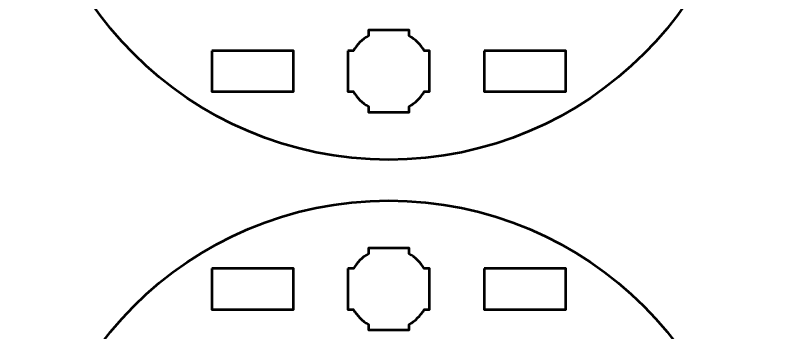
# Model space of a CAD drawing. Header units: centimetres. Extents: x -21 to 0, y -29.7 to 0.
# Drawn here: x -17.04 to -11.5, y -18.37 to -16.04 of the extents above; entities that cross this region are included whole.
import ezdxf

# ---------------------------------------------------------------- set-up
doc = ezdxf.new("R2010")
doc.units = ezdxf.units.CM
doc.header["$MEASUREMENT"] = 0
doc.layers.add('Layer 1', color=7, linetype='Continuous')

msp = doc.modelspace()

# ---------------------------------------------------------------- linework, layer by layer
at = {"layer": 'Layer 1', "color": 114, "lineweight": 53}
for centre in [(-14.29997, -14.45), (-14.29997, -20.05)]:
    msp.add_ellipse(centre, major_axis=(0, 2.65), ratio=1, dxfattribs=at)
at = {"layer": 'Layer 1', "color": 22, "lineweight": 53}
msp.add_open_spline([(-21.00003, -29.19995), (-21.00003, -29.19995), (-21.00003, -0.49992), (-21.00003, -0.49992), (-21.00003, -0.49992), (-21.00003, -0.22295), (-20.77694, 0.00004), (-20.49994, 0.00004), (-20.49994, 0.00004), (-20.49994, 0.00004), (-0.50008, 0.00004), (-0.50008, 0.00004), (-0.50008, 0.00004), (-0.22294, 0.00004), (0.00002, -0.22295), (0.00002, -0.49992), (0.00002, -0.49992), (0.00002, -0.49992), (0.00002, -29.19995), (0.00002, -29.19995), (0.00002, -29.19995), (0.00002, -29.47695), (-0.22294, -29.70004), (-0.50008, -29.70004), (-0.50008, -29.70004), (-0.50008, -29.70004), (-20.49994, -29.70004), (-20.49994, -29.70004), (-20.49994, -29.70004), (-20.77694, -29.70004), (-21.00003, -29.47695), (-21.00003, -29.19995)], degree=3, knots=[0, 0, 0, 0, 0.125, 0.125, 0.125, 0.125, 0.25, 0.25, 0.25, 0.25, 0.375, 0.375, 0.375, 0.375, 0.5, 0.5, 0.5, 0.5, 0.625, 0.625, 0.625, 0.625, 0.75, 0.75, 0.75, 0.75, 0.875, 0.875, 0.875, 0.875, 1, 1, 1, 1], dxfattribs=at)
at = {"layer": 'Layer 1', "lineweight": 53}
for points, knots in [([(-14.59997, -16.29994), (-14.59997, -16.29994), (-14.55977, -16.29994), (-14.55977, -16.29994), (-14.55977, -16.29994), (-14.53344, -16.25442), (-14.49548, -16.21649), (-14.44997, -16.19016), (-14.44997, -16.19016), (-14.44997, -16.19016), (-14.44997, -16.14994), (-14.44997, -16.14994), (-14.44997, -16.14994), (-14.44997, -16.14994), (-14.14997, -16.14994), (-14.14997, -16.14994), (-14.14997, -16.14994), (-14.14997, -16.14994), (-14.14997, -16.19013), (-14.14997, -16.19013), (-14.14997, -16.19013), (-14.10444, -16.21646), (-14.06645, -16.25441), (-14.04009, -16.29994), (-14.04009, -16.29994), (-14.04009, -16.29994), (-13.99997, -16.29994), (-13.99997, -16.29994), (-13.99997, -16.29994), (-13.99997, -16.29994), (-13.99997, -16.44536), (-13.99997, -16.44536), (-13.99997, -16.44536), (-13.99997, -16.44536), (-13.99991, -16.45001), (-13.99991, -16.45001), (-13.99991, -16.45001), (-13.99991, -16.45001), (-13.99997, -16.45465), (-13.99997, -16.45465), (-13.99997, -16.45465), (-13.99997, -16.45465), (-13.99997, -16.59994), (-13.99997, -16.59994), (-13.99997, -16.59994), (-13.99997, -16.59994), (-14.04004, -16.59994), (-14.04004, -16.59994), (-14.04004, -16.59994), (-14.06639, -16.64551), (-14.10439, -16.68352), (-14.14997, -16.70988), (-14.14997, -16.70988), (-14.14997, -16.70988), (-14.14997, -16.74994), (-14.14997, -16.74994), (-14.14997, -16.74994), (-14.14997, -16.74994), (-14.29325, -16.74994), (-14.29325, -16.74994), (-14.29325, -16.74994), (-14.29325, -16.74994), (-14.29992, -16.75002), (-14.29992, -16.75002), (-14.29992, -16.75002), (-14.29992, -16.75002), (-14.3066, -16.74994), (-14.3066, -16.74994), (-14.3066, -16.74994), (-14.3066, -16.74994), (-14.44997, -16.74994), (-14.44997, -16.74994), (-14.44997, -16.74994), (-14.44997, -16.74994), (-14.44997, -16.70984), (-14.44997, -16.70984), (-14.44997, -16.70984), (-14.49551, -16.68348), (-14.53349, -16.64549), (-14.55982, -16.59994), (-14.55982, -16.59994), (-14.55982, -16.59994), (-14.59997, -16.59994), (-14.59997, -16.59994), (-14.59997, -16.59994), (-14.59997, -16.59994), (-14.59997, -16.29994), (-14.59997, -16.29994)], [0, 0, 0, 0, 0.0454545, 0.0454545, 0.0454545, 0.0454545, 0.0909091, 0.0909091, 0.0909091, 0.0909091, 0.1363636, 0.1363636, 0.1363636, 0.1363636, 0.1818182, 0.1818182, 0.1818182, 0.1818182, 0.2272727, 0.2272727, 0.2272727, 0.2272727, 0.2727273, 0.2727273, 0.2727273, 0.2727273, 0.3181818, 0.3181818, 0.3181818, 0.3181818, 0.3636364, 0.3636364, 0.3636364, 0.3636364, 0.4090909, 0.4090909, 0.4090909, 0.4090909, 0.4545455, 0.4545455, 0.4545455, 0.4545455, 0.5, 0.5, 0.5, 0.5, 0.5454545, 0.5454545, 0.5454545, 0.5454545, 0.5909091, 0.5909091, 0.5909091, 0.5909091, 0.6363636, 0.6363636, 0.6363636, 0.6363636, 0.6818182, 0.6818182, 0.6818182, 0.6818182, 0.7272727, 0.7272727, 0.7272727, 0.7272727, 0.7727273, 0.7727273, 0.7727273, 0.7727273, 0.8181818, 0.8181818, 0.8181818, 0.8181818, 0.8636364, 0.8636364, 0.8636364, 0.8636364, 0.9090909, 0.9090909, 0.9090909, 0.9090909, 0.9545455, 0.9545455, 0.9545455, 0.9545455, 1, 1, 1, 1]), ([(-15.59996, -16.29996), (-15.59996, -16.29996), (-14.99995, -16.29996), (-14.99995, -16.29996), (-14.99995, -16.29996), (-14.99995, -16.29996), (-14.99995, -16.59997), (-14.99995, -16.59997), (-14.99995, -16.59997), (-14.99995, -16.59997), (-15.59996, -16.59997), (-15.59996, -16.59997), (-15.59996, -16.59997), (-15.59996, -16.59997), (-15.59996, -16.29996), (-15.59996, -16.29996)], [0, 0, 0, 0, 0.25, 0.25, 0.25, 0.25, 0.5, 0.5, 0.5, 0.5, 0.75, 0.75, 0.75, 0.75, 1, 1, 1, 1]), ([(-13.59989, -16.29996), (-13.59989, -16.29996), (-12.99989, -16.29996), (-12.99989, -16.29996), (-12.99989, -16.29996), (-12.99989, -16.29996), (-12.99989, -16.59997), (-12.99989, -16.59997), (-12.99989, -16.59997), (-12.99989, -16.59997), (-13.59989, -16.59997), (-13.59989, -16.59997), (-13.59989, -16.59997), (-13.59989, -16.59997), (-13.59989, -16.29996), (-13.59989, -16.29996)], [0, 0, 0, 0, 0.25, 0.25, 0.25, 0.25, 0.5, 0.5, 0.5, 0.5, 0.75, 0.75, 0.75, 0.75, 1, 1, 1, 1]), ([(-14.59997, -17.89994), (-14.59997, -17.89994), (-14.55977, -17.89994), (-14.55977, -17.89994), (-14.55977, -17.89994), (-14.53344, -17.85442), (-14.49548, -17.81649), (-14.44997, -17.79016), (-14.44997, -17.79016), (-14.44997, -17.79016), (-14.44997, -17.74994), (-14.44997, -17.74994), (-14.44997, -17.74994), (-14.44997, -17.74994), (-14.14997, -17.74994), (-14.14997, -17.74994), (-14.14997, -17.74994), (-14.14997, -17.74994), (-14.14997, -17.79013), (-14.14997, -17.79013), (-14.14997, -17.79013), (-14.10444, -17.81646), (-14.06645, -17.85441), (-14.04009, -17.89994), (-14.04009, -17.89994), (-14.04009, -17.89994), (-13.99997, -17.89994), (-13.99997, -17.89994), (-13.99997, -17.89994), (-13.99997, -17.89994), (-13.99997, -18.04536), (-13.99997, -18.04536), (-13.99997, -18.04536), (-13.99997, -18.04536), (-13.99991, -18.05001), (-13.99991, -18.05001), (-13.99991, -18.05001), (-13.99991, -18.05001), (-13.99997, -18.05465), (-13.99997, -18.05465), (-13.99997, -18.05465), (-13.99997, -18.05465), (-13.99997, -18.19994), (-13.99997, -18.19994), (-13.99997, -18.19994), (-13.99997, -18.19994), (-14.04004, -18.19994), (-14.04004, -18.19994), (-14.04004, -18.19994), (-14.06639, -18.24551), (-14.10439, -18.28352), (-14.14997, -18.30988), (-14.14997, -18.30988), (-14.14997, -18.30988), (-14.14997, -18.34994), (-14.14997, -18.34994), (-14.14997, -18.34994), (-14.14997, -18.34994), (-14.29325, -18.34994), (-14.29325, -18.34994), (-14.29325, -18.34994), (-14.29325, -18.34994), (-14.29992, -18.35002), (-14.29992, -18.35002), (-14.29992, -18.35002), (-14.29992, -18.35002), (-14.3066, -18.34994), (-14.3066, -18.34994), (-14.3066, -18.34994), (-14.3066, -18.34994), (-14.44997, -18.34994), (-14.44997, -18.34994), (-14.44997, -18.34994), (-14.44997, -18.34994), (-14.44997, -18.30984), (-14.44997, -18.30984), (-14.44997, -18.30984), (-14.49551, -18.28348), (-14.53349, -18.24549), (-14.55982, -18.19994), (-14.55982, -18.19994), (-14.55982, -18.19994), (-14.59997, -18.19994), (-14.59997, -18.19994), (-14.59997, -18.19994), (-14.59997, -18.19994), (-14.59997, -17.89994), (-14.59997, -17.89994)], [0, 0, 0, 0, 0.0454545, 0.0454545, 0.0454545, 0.0454545, 0.0909091, 0.0909091, 0.0909091, 0.0909091, 0.1363636, 0.1363636, 0.1363636, 0.1363636, 0.1818182, 0.1818182, 0.1818182, 0.1818182, 0.2272727, 0.2272727, 0.2272727, 0.2272727, 0.2727273, 0.2727273, 0.2727273, 0.2727273, 0.3181818, 0.3181818, 0.3181818, 0.3181818, 0.3636364, 0.3636364, 0.3636364, 0.3636364, 0.4090909, 0.4090909, 0.4090909, 0.4090909, 0.4545455, 0.4545455, 0.4545455, 0.4545455, 0.5, 0.5, 0.5, 0.5, 0.5454545, 0.5454545, 0.5454545, 0.5454545, 0.5909091, 0.5909091, 0.5909091, 0.5909091, 0.6363636, 0.6363636, 0.6363636, 0.6363636, 0.6818182, 0.6818182, 0.6818182, 0.6818182, 0.7272727, 0.7272727, 0.7272727, 0.7272727, 0.7727273, 0.7727273, 0.7727273, 0.7727273, 0.8181818, 0.8181818, 0.8181818, 0.8181818, 0.8636364, 0.8636364, 0.8636364, 0.8636364, 0.9090909, 0.9090909, 0.9090909, 0.9090909, 0.9545455, 0.9545455, 0.9545455, 0.9545455, 1, 1, 1, 1]), ([(-15.59996, -17.89993), (-15.59996, -17.89993), (-14.99995, -17.89993), (-14.99995, -17.89993), (-14.99995, -17.89993), (-14.99995, -17.89993), (-14.99995, -18.19993), (-14.99995, -18.19993), (-14.99995, -18.19993), (-14.99995, -18.19993), (-15.59996, -18.19993), (-15.59996, -18.19993), (-15.59996, -18.19993), (-15.59996, -18.19993), (-15.59996, -17.89993), (-15.59996, -17.89993)], [0, 0, 0, 0, 0.25, 0.25, 0.25, 0.25, 0.5, 0.5, 0.5, 0.5, 0.75, 0.75, 0.75, 0.75, 1, 1, 1, 1]), ([(-13.59989, -17.89993), (-13.59989, -17.89993), (-12.99989, -17.89993), (-12.99989, -17.89993), (-12.99989, -17.89993), (-12.99989, -17.89993), (-12.99989, -18.19993), (-12.99989, -18.19993), (-12.99989, -18.19993), (-12.99989, -18.19993), (-13.59989, -18.19993), (-13.59989, -18.19993), (-13.59989, -18.19993), (-13.59989, -18.19993), (-13.59989, -17.89993), (-13.59989, -17.89993)], [0, 0, 0, 0, 0.25, 0.25, 0.25, 0.25, 0.5, 0.5, 0.5, 0.5, 0.75, 0.75, 0.75, 0.75, 1, 1, 1, 1])]:
    msp.add_open_spline(points, degree=3, knots=knots, dxfattribs=at)

doc.saveas('drawing.dxf')
